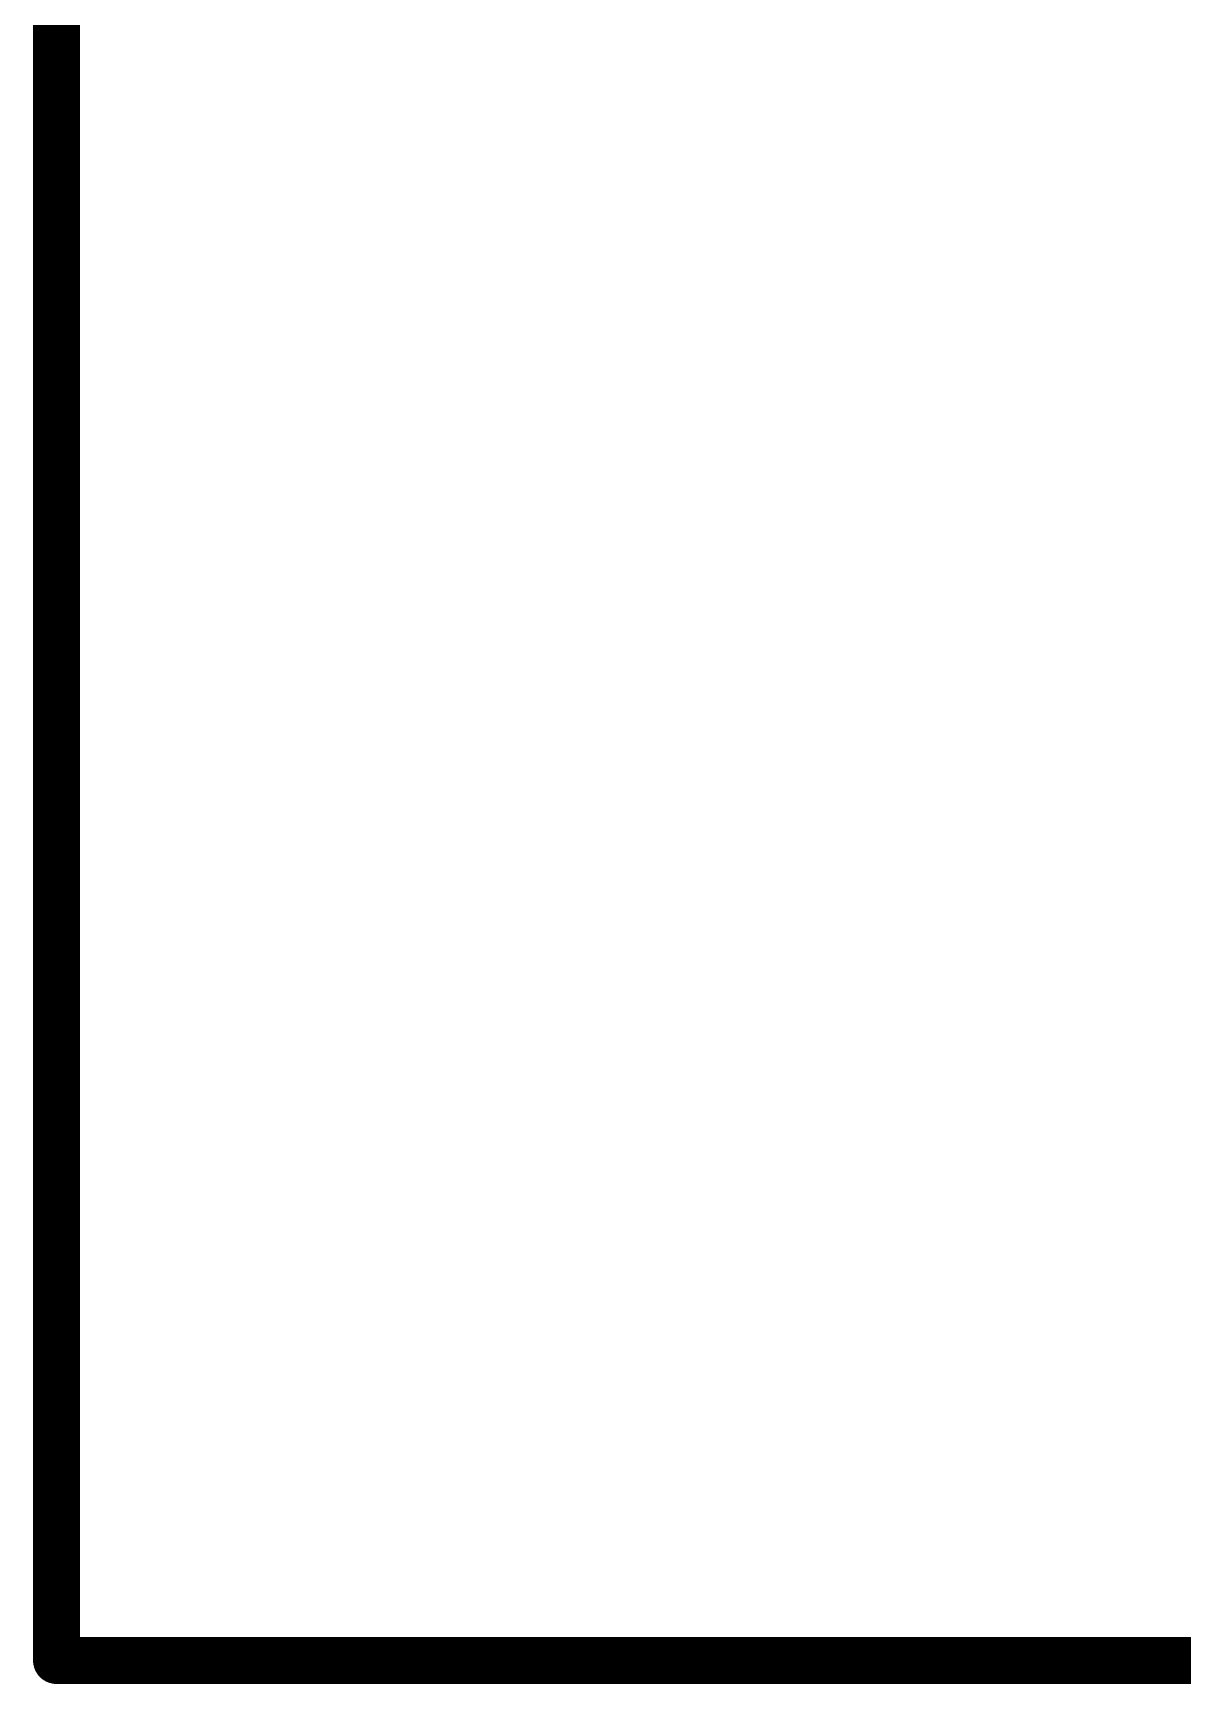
# Model space of a CAD drawing. Extents: x -10.2 to 70.2, y -5.2 to 30.2.
# Drawn here: x -10.2 to -0.29, y -5.2 to 9.03 of the extents above; entities that cross this region are included whole.
import ezdxf

# ---------------------------------------------------------------- set-up
doc = ezdxf.new("R2010")
doc.units = 0
doc.layers.add('1', color=22, linetype='CONTINUOUS')
doc.layers.add('16', color=175, linetype='CONTINUOUS')

msp = doc.modelspace()

# ---------------------------------------------------------------- linework, layer by layer
at = {"layer": '1', "const_width": 0.4064}
for points in [[(-10, -5), (-10, 30)], [(70, -5), (-10, -5)]]:
    msp.add_lwpolyline(points, dxfattribs=at)
at = {"layer": '1', "const_width": 0.2032}
for points in [[(-10, -4.8984, 1), (-10, -5.1016)], [(-10.1016, -5, 1), (-9.8984, -5)]]:
    msp.add_lwpolyline(points, format="xyb", dxfattribs=at)
at = {"layer": '16', "const_width": 0.4064}
for points in [[(-10, -5), (-10, 30)], [(70, -5), (-10, -5)]]:
    msp.add_lwpolyline(points, dxfattribs=at)
at = {"layer": '16', "const_width": 0.2032}
for points in [[(-10, -4.8984, 1), (-10, -5.1016)], [(-10.1016, -5, 1), (-9.8984, -5)]]:
    msp.add_lwpolyline(points, format="xyb", dxfattribs=at)

doc.saveas('drawing.dxf')
